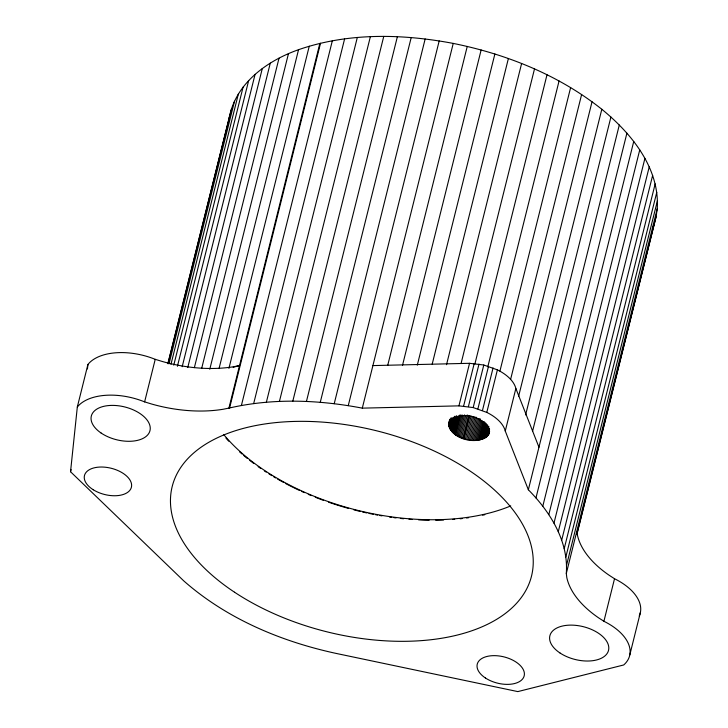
<?xml version="1.0" encoding="UTF-8"?>
<svg xmlns="http://www.w3.org/2000/svg" width="728" height="728" viewBox="0 0 728 728"><rect width="100%" height="100%" fill="white"/><g stroke="black" fill="none" stroke-linecap="round" stroke-linejoin="round"><path stroke-width="1.09" d="M448.776 423.332C457.02 408.399 489.125 416.416 489.043 433.57C480.398 448.093 443.343 438.274 449.795 419.319M566.311 573.464C568.695 541.259 550.159 511.82 528.346 489.762L505.259 431.031A37.41 20.921 14 0 0 486.795 412.403L473.182 407.571L458.931 405.86L362.298 408.144C318.655 399.772 273.137 398.016 229.593 407.953L223.387 409.218A105.451 58.968 14 0 1 151.833 404.086L144.617 401.883A52.68 29.457 14 0 0 77.314 407.016L70.534 471.735L183.747 580.88C227.928 619.819 284.184 642.87 341.423 654.527L517.817 691.6L623.723 664.964A51.988 29.075 14 0 0 603.912 621.284L598.562 617.817A98.599 55.137 14 0 1 566.803 577.568L566.311 573.464L657.248 208.727C659.841 168.132 631.522 133.515 601.819 109.273C558.931 75.121 506.679 54.209 453.235 43.407C402.238 33.752 348.121 32.523 298.544 49.695C267.686 60.533 236.482 82.619 229.493 116.498L167.868 363.654M87.451 368.932L87.924 364.464A52.68 29.457 14 0 1 155.228 359.332L162.444 361.525A105.451 58.968 14 0 0 233.997 366.666L239.53 365.583L233.169 367.258M228.774 121.476L229.493 116.498M576.876 534.461L656.101 216.689L657.248 208.727M77.314 407.016L87.924 364.464M70.534 471.735L71.071 469.551M144.617 401.883L155.228 359.332M167.995 363.627L231.549 108.745M169.032 363.845L234.507 101.237M170.962 364.346L238.356 94.012M173.764 365.156L243.088 87.105M177.414 366.302L248.667 80.526M182.182 366.721L255.082 74.32M187.751 367.531L262.298 68.514M194.367 367.658L270.288 63.127M201.72 368.222L279.024 58.176M209.773 369.26L288.452 53.69M219.037 368.568L298.544 49.695M228.92 368.386L309.254 46.201M228.92 408.135L319.856 43.389M229.593 407.953L320.529 43.216M241.396 405.496L332.341 40.759M253.672 403.585L344.617 38.848M266.375 402.211L357.311 37.474M279.434 401.401L370.379 36.655M292.811 401.137L383.756 36.4M306.442 401.437L397.379 36.7M320.265 402.293L411.202 37.556M334.216 403.703L425.161 38.957M348.248 405.651L439.193 40.914M362.298 408.144L453.235 43.407M387.733 365.301L467.24 46.428M402.457 365.529L481.144 49.959M417.299 365.147L494.876 53.99M432.186 364.146L508.39 58.504M446.51 364.71L521.621 63.482M461.061 363.509L534.507 68.905M448.675 424.087L449.795 419.701M448.648 424.861L450.013 419.401M448.712 425.643L450.077 420.192M448.867 426.444L451.142 417.736M449.103 427.245L451.287 418.518M449.431 428.055L451.879 418.236M449.84 428.865L452.561 417.945M450.332 429.666L453.326 417.663M450.896 430.466L454.436 416.279M451.551 431.249L455.082 417.062M452.27 432.023L456.347 415.661M458.931 405.86L469.542 363.308L483.792 365.019L497.406 369.851A37.41 20.921 14 0 1 515.861 388.479L538.957 447.21M453.062 432.778L457.148 416.416M453.926 433.515L458.276 416.061M454.854 434.234L459.477 415.679M460.06 414.805L455.164 434.443L463.563 438.593L469.269 415.679M455.837 434.916L460.742 415.279M463.618 406.051L474.219 363.5M456.884 435.572L462.053 414.842M474.929 363.827L547.01 74.747M457.985 436.199L463.154 415.47M459.122 436.791L464.564 414.969M460.305 437.346L465.747 415.524M468.395 406.624L478.997 364.073M461.534 437.856L467.249 414.942M462.79 438.329L468.504 415.415M464.073 438.757L469.778 415.843M473.182 407.571L483.792 365.019M465.374 439.139L471.08 416.225M466.684 439.475L472.399 416.562M468.013 439.767L473.728 416.853M469.351 440.003L475.065 417.089M487.815 366.748L559.068 80.972M477.896 408.863L488.506 366.311M470.679 440.185L476.394 417.271M471.999 440.322L477.441 418.5M473.309 440.394L478.751 418.573M474.601 440.431L480.043 418.609M482.464 410.483L493.065 367.931M475.875 440.404L480.771 420.766M477.113 440.322L482.009 420.684M478.314 440.194L482.946 421.649M479.479 440.012L484.102 421.466M486.795 412.403L497.406 369.851M480.598 439.785L484.957 422.322M481.672 439.494L485.749 423.132M482.682 439.166L486.495 423.887M499.918 371.144L570.625 87.569M483.647 438.784L487.178 424.606M484.539 438.365L487.805 425.27M485.367 437.892L488.088 426.981M486.122 437.382L488.843 426.471M486.805 436.827L488.979 428.1M487.414 436.245L489.316 428.601M487.942 435.617L489.58 429.074M488.397 434.962L489.48 430.603M488.761 434.279L489.571 431.003M489.043 433.57L489.58 431.386M510.656 379.179L581.626 94.513M505.259 431.031L515.861 388.479M518.591 396.36L592.046 101.756M525.616 414.914L601.819 109.273M532.505 431.513L610.91 117.044M528.346 489.762L619.291 125.025M535.963 497.925L626.908 133.188M542.797 506.224L633.733 141.487M548.812 514.632L639.748 149.895M553.981 523.114L644.917 158.376M558.285 531.631L649.221 166.894M561.697 540.149L652.643 175.403M564.227 548.621L655.164 183.884M565.838 557.029L656.774 192.283M566.53 565.319L657.466 200.573M577.022 533.387L656.101 216.689M603.912 621.284L614.523 578.733L609.172 575.266A98.599 55.137 14 0 1 577.413 535.016L576.849 531.385M629.793 654.963L640.403 612.412M652.57 228.192L654.053 224.442M372.909 365.593L469.542 363.308M614.523 578.733A51.988 29.075 14 0 1 639.211 616.025M510.719 505.924A185.149 103.531 14 0 1 223.66 434.489M484.821 514.696A185.949 103.986 14 0 1 482.619 515.187M468.641 517.708A185.949 103.986 14 0 1 466.539 518.008M462.28 518.545A185.949 103.986 14 0 1 460.132 518.791M454.7 519.31A185.949 103.986 14 0 1 452.516 519.483M443.616 520.001A185.949 103.986 14 0 1 435.699 520.202M429.138 520.202A185.949 103.986 14 0 1 418.591 519.874M412.194 519.492A185.949 103.986 14 0 1 408.981 519.246M403.612 518.755A185.949 103.986 14 0 1 400.373 518.418M396.059 517.917A185.949 103.986 14 0 1 393.894 517.644M391.737 517.353A185.949 103.986 14 0 1 389.562 517.044M381.982 515.861A185.949 103.986 14 0 1 379.816 515.488M377.65 515.096A185.949 103.986 14 0 1 375.475 514.696M373.309 514.277A185.949 103.986 14 0 1 368.987 513.395M366.821 512.94A185.949 103.986 14 0 1 362.508 511.966M360.36 511.465A185.949 103.986 14 0 1 353.917 509.855M348.576 508.426A185.949 103.986 14 0 1 328.592 502.193M323.432 500.354A185.949 103.986 14 0 1 315.297 497.242M311.284 495.613A185.949 103.986 14 0 1 308.299 494.358M304.359 492.638A185.949 103.986 14 0 1 301.428 491.327M299.49 490.435A185.949 103.986 14 0 1 293.748 487.687M292.802 487.223A185.949 103.986 14 0 1 285.349 483.383M283.52 482.4A185.949 103.986 14 0 1 277.586 479.079M275.639 477.941A185.949 103.986 14 0 1 273.719 476.804M271.808 475.648A185.949 103.986 14 0 1 268.987 473.892M266.202 472.117A185.949 103.986 14 0 1 264.373 470.916M260.779 468.486A185.949 103.986 14 0 1 258.131 466.639M253.835 463.509A185.949 103.986 14 0 1 249.677 460.324M247.247 458.385A185.949 103.986 14 0 1 243.744 455.482M242.033 454.017A185.949 103.986 14 0 1 239.53 451.797M228.756 441.195A185.949 103.986 14 0 1 225.962 438.101M234.571 592.237A185.149 103.531 14 0 0 530.33 580.207A185.149 103.531 14 0 0 290.672 421.558A185.149 103.531 14 0 0 234.571 592.237M560.041 653.016A30.23 16.908 14 0 0 608.326 651.06A30.23 16.908 14 0 0 569.196 625.152A30.23 16.908 14 0 0 560.041 653.016M101.046 432.987A30.23 16.908 14 0 0 149.668 431.649A30.23 16.908 14 0 0 111.22 405.405A30.23 16.908 14 0 0 101.046 432.987M485.394 677.968A24.179 13.523 14 0 0 524.024 676.394A24.179 13.523 14 0 0 492.729 655.673A24.179 13.523 14 0 0 485.394 677.968M93.293 489.78A24.179 13.523 14 0 0 131.386 487.287A24.179 13.523 14 0 0 99.117 467.094A24.179 13.523 14 0 0 93.293 489.78"/></g></svg>
